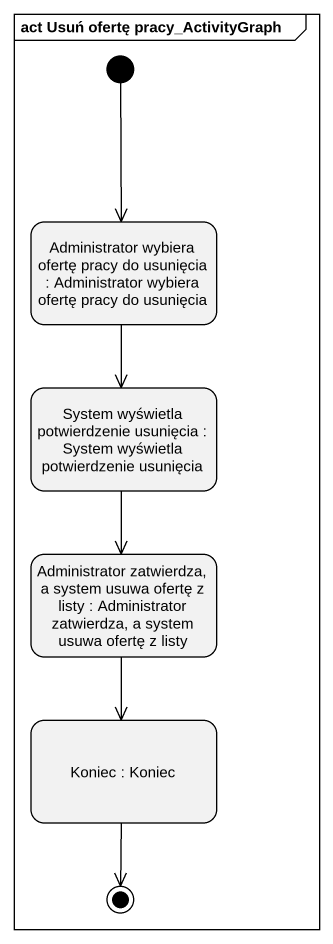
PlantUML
@startuml
mainframe act Usuń ofertę pracy_ActivityGraph
hide empty description
state "Administrator wybiera ofertę pracy do usunięcia : Administrator wybiera ofertę pracy do usunięcia" as Administrator_wybiera
state "System wyświetla potwierdzenie usunięcia : System wyświetla potwierdzenie usunięcia" as System_wyświetla
state "Administrator zatwierdza, a system usuwa ofertę z listy : Administrator zatwierdza, a system usuwa ofertę z listy" as Administrator_zatwierdza_a
state "Koniec : Koniec" as Koniec
[*] --> Administrator_wybiera
Administrator_wybiera --> System_wyświetla
System_wyświetla --> Administrator_zatwierdza_a
Administrator_zatwierdza_a --> Koniec
Koniec --> [*]
@enduml
